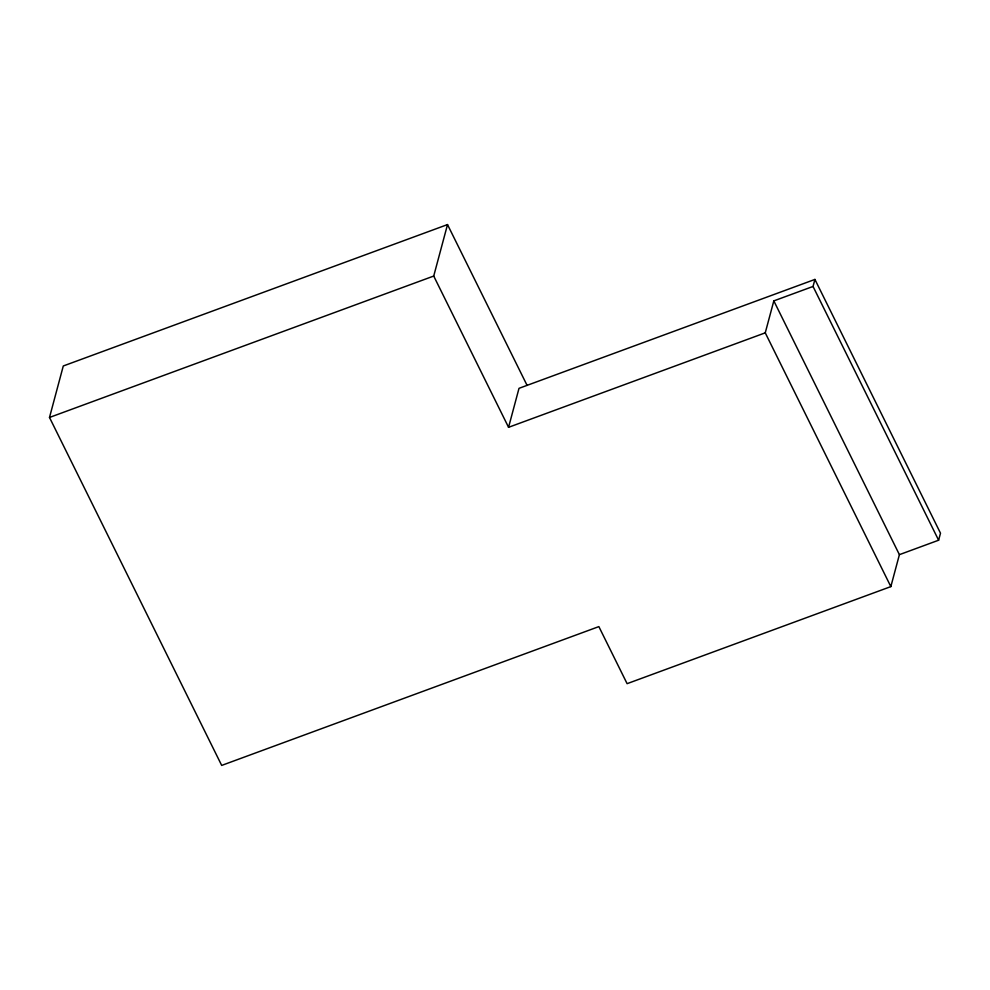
<?xml version="1.0" encoding="UTF-8"?>
<svg xmlns="http://www.w3.org/2000/svg" width="990" height="990" viewBox="0 0 990 990"><rect width="100%" height="100%" fill="white"/><g stroke="black" fill="none" stroke-linecap="round" stroke-linejoin="round"><path stroke-width="1.49" d="M773.821 300.886L765.258 332.838L508.563 427.309L519.007 388.328L814.918 279.428L813.038 286.457L773.821 300.886L899.403 554.66L890.839 586.612L627.103 683.669L598.863 626.608L221.686 765.418L49.5 417.458L63.286 365.978L447.517 224.582L527.088 385.395M508.563 427.309L433.719 276.049L447.517 224.582M899.403 554.66L938.619 540.218L940.5 533.202L814.918 279.428M49.5 417.458L433.719 276.049M813.038 286.457L938.619 540.218M765.258 332.838L890.839 586.612"/></g></svg>
